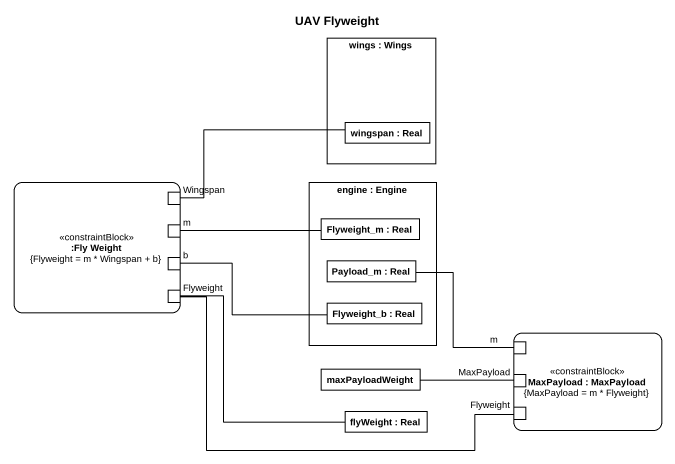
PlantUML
@startuml
title UAV Flyweight
rectangle "wings : Wings" as wings {
  rectangle "wingspan : Real" as wingspan
}
rectangle ":Fly Weight\n{Flyweight = m * Wingspan + b}" as Fly_Weight <<constraintBlock>> {
  port Wingspan
  port m
  port b
  port Flyweight
}
rectangle "engine : Engine" as engine {
  rectangle "Flyweight_m : Real" as Flyweight_m
  rectangle "Payload_m : Real" as Payload_m
  rectangle "Flyweight_b : Real" as Flyweight_b
}
rectangle "MaxPayload : MaxPayload\n{MaxPayload = m * Flyweight}" as MaxPayload <<constraintBlock>> {
  port "m" as m_2
  port "MaxPayload" as MaxPayload_2
  port "Flyweight" as Flyweight_2
}
rectangle maxPayloadWeight
rectangle "flyWeight : Real" as flyWeight
Wingspan -right- wingspan
m -right- Flyweight_m
b -right- Flyweight_b
Payload_m -right- m_2
Flyweight -right- flyWeight
Flyweight -right- Flyweight_2
maxPayloadWeight -right- MaxPayload_2
@enduml
